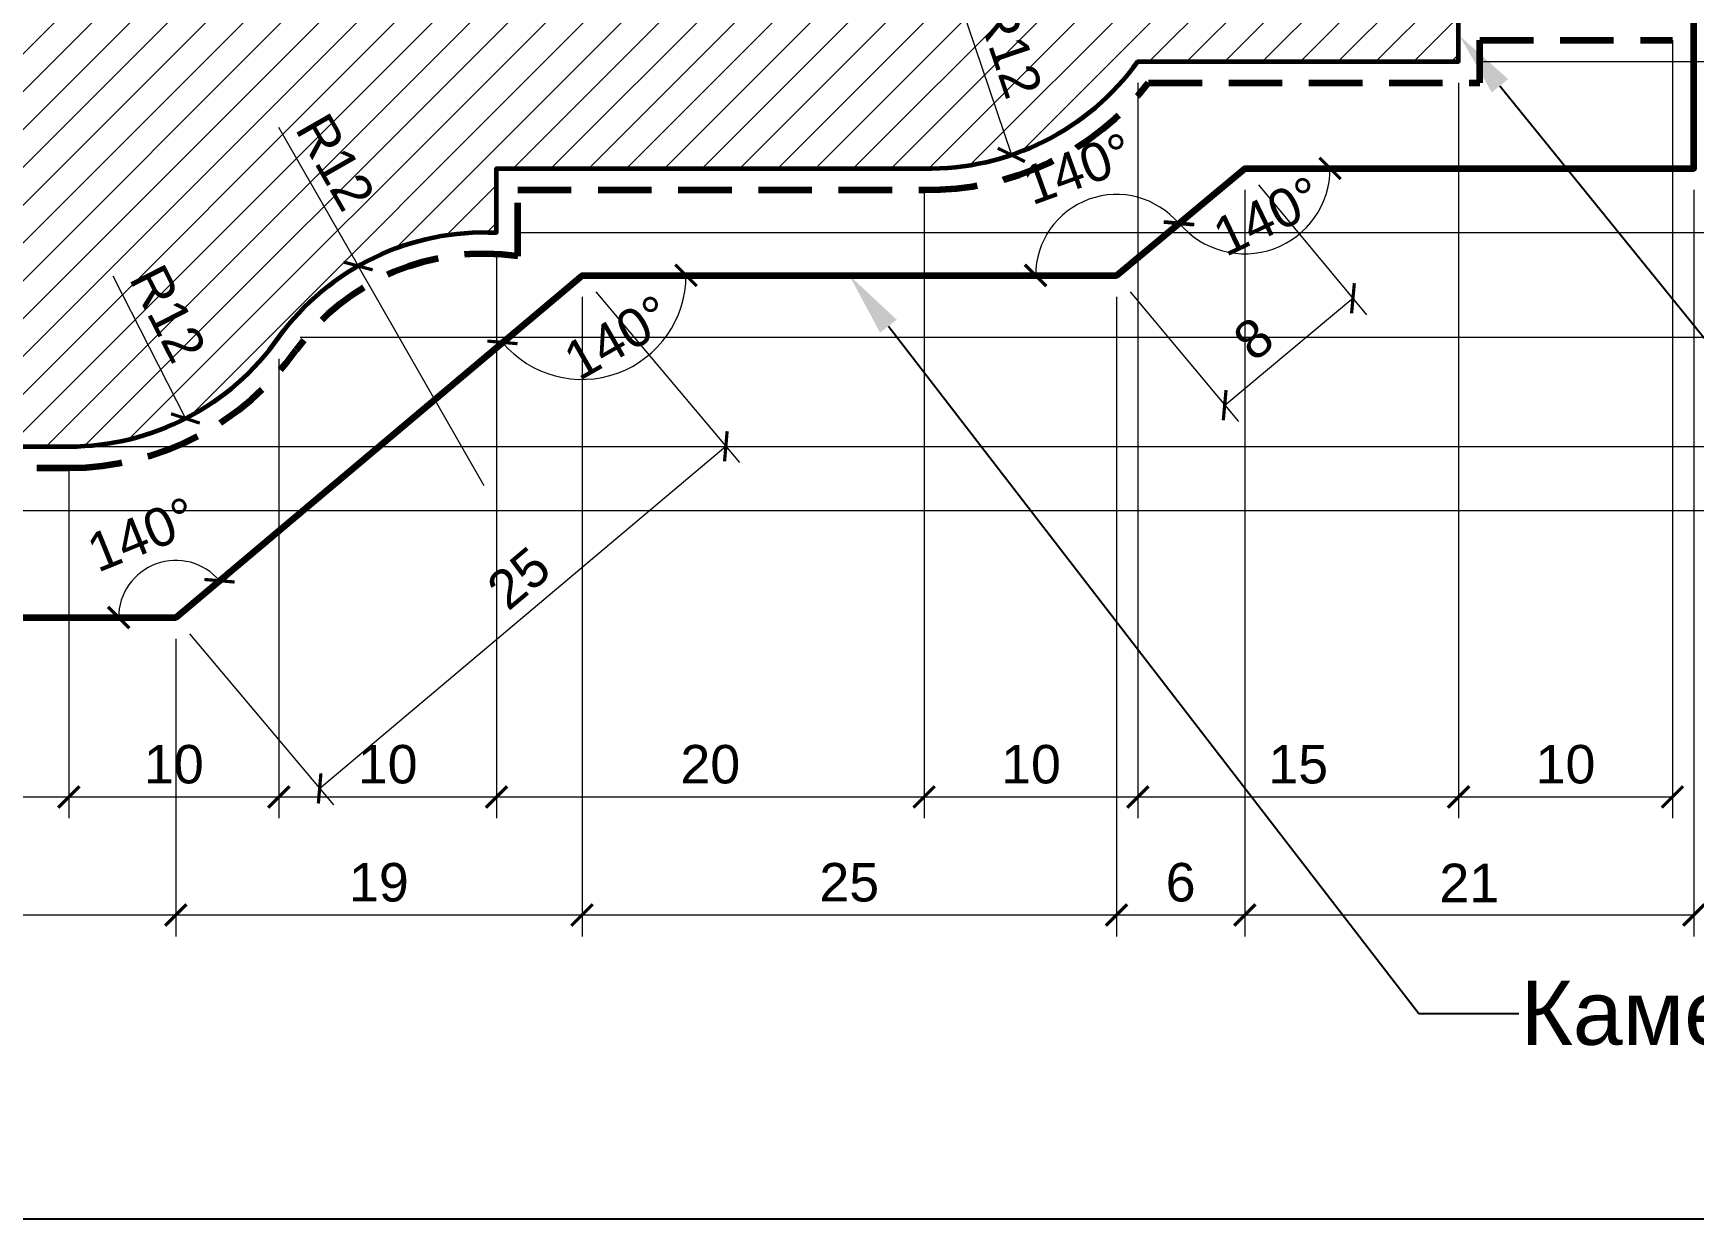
# Model space of a CAD drawing. Header units: millimetres. Extents: x 111 to 681, y -17154 to -16774.
# Drawn here: x 366.4 to 444.1, y -17154.5 to -17099.1 of the extents above; entities that cross this region are included whole.
import ezdxf
from ezdxf import colors
from ezdxf.entities.mleader import LeaderData, LeaderLine
from ezdxf.math import Vec2, Vec3

# ---------------------------------------------------------------- set-up
doc = ezdxf.new("R2010")
doc.units = ezdxf.units.MM
doc.linetypes.add('HIDDEN', pattern=[0.375, 0.25, -0.125])
doc.layers.add('Outside panel', color=7, linetype='Continuous', lineweight=18, true_color=0x7f5e57)
doc.layers.add('линия 15', color=7, linetype='Continuous', lineweight=15)
doc.layers.add('линия 50', color=1, linetype='Continuous', lineweight=100)
doc.layers.add('Слой1', color=7, linetype='Continuous')
doc.styles.get("Standard").update_dxf_attribs({"font": 'arial.ttf'})
doc.dimstyles.new('M_1', dxfattribs={"dimtxt": 1.8, "dimasz": 1, "dimexe": 1, "dimexo": 1, "dimgap": 0.6, "dimtad": 1, "dimdec": 0, "dimdsep": 46, "dimtxsty": 'Standard', "dimblk": 'ARCHTICK', "dimcen": -5, "dimclrd": 7, "dimclre": 7, "dimclrt": 7, "dimadec": 0, "dimazin": 0, "dimtfac": 1, "dimtdec": 0, "dimtmove": 0, "dimatfit": 3, "dimfxl": 1, "dimtolj": 1, "dimtzin": 0, "dimlwd": 5, "dimlwe": 5, "dimarcsym": 0})

# ---------------------------------------------------------------- blocks, each defined once
blk = doc.blocks.new('_ArchTick')
at = {"color": 0, "linetype": 'ByBlock', "const_width": 0.15}
blk.add_lwpolyline([(-0.5, -0.5), (0.5, 0.5)], dxfattribs=at)
blk = doc.blocks.new('*D47')
at = {"layer": 'Defpoints', "color": 0, "ltscale": 1000, "transparency": 16777216}
for p in [(423.097, -17105.387), (417.097, -17110.387), (423.097, -17140.295)]:
    blk.add_point(p, dxfattribs=at)
at = {"layer": 'линия 15', "color": 7, "lineweight": 5, "ltscale": 1000, "transparency": 16777216}
for p, q in [((423.097, -17106.387), (423.097, -17141.295)), ((417.097, -17111.387), (417.097, -17141.295)), ((417.097, -17140.295), (423.097, -17140.295))]:
    blk.add_line(p, q, dxfattribs=at)
at = {"layer": 'линия 15', "color": 7, "lineweight": 5, "ltscale": 1000, "transparency": 16777216, "rotation": 180}
blk.add_blockref('_ArchTick', (417.097, -17140.295), dxfattribs=at)
at = {"layer": 'линия 15', "color": 7, "lineweight": 5, "ltscale": 1000, "transparency": 16777216}
blk.add_blockref('_ArchTick', (423.097, -17140.295), dxfattribs=at)
at = {"layer": 'линия 15', "color": 7, "ltscale": 1000, "transparency": 16777216, "insert": (420.097, -17138.776), "char_height": 1.8, "attachment_point": 5}
blk.add_mtext('\\A1;6', dxfattribs=at)
blk = doc.blocks.new('*D46')
at = {"layer": 'Defpoints', "color": 0, "ltscale": 1000, "transparency": 16777216}
for p in [(392.097, -17110.387), (417.097, -17110.387), (417.097, -17140.295)]:
    blk.add_point(p, dxfattribs=at)
at = {"layer": 'линия 15', "color": 7, "lineweight": 5, "ltscale": 1000, "transparency": 16777216}
for p, q in [((392.097, -17111.387), (392.097, -17141.295)), ((417.097, -17111.387), (417.097, -17141.295)), ((392.097, -17140.295), (417.097, -17140.295))]:
    blk.add_line(p, q, dxfattribs=at)
at = {"layer": 'линия 15', "color": 7, "lineweight": 5, "ltscale": 1000, "transparency": 16777216, "rotation": 180}
blk.add_blockref('_ArchTick', (392.097, -17140.295), dxfattribs=at)
at = {"layer": 'линия 15', "color": 7, "lineweight": 5, "ltscale": 1000, "transparency": 16777216}
blk.add_blockref('_ArchTick', (417.097, -17140.295), dxfattribs=at)
at = {"layer": 'линия 15', "color": 7, "ltscale": 1000, "transparency": 16777216, "insert": (404.597, -17138.776), "char_height": 1.8, "attachment_point": 5}
blk.add_mtext('\\A1;25', dxfattribs=at)
blk = doc.blocks.new('*D45')
at = {"layer": 'Defpoints', "color": 0, "ltscale": 1000, "transparency": 16777216}
for p in [(392.097, -17110.387), (373.097, -17126.387), (392.097, -17140.295)]:
    blk.add_point(p, dxfattribs=at)
at = {"layer": 'линия 15', "color": 7, "lineweight": 5, "ltscale": 1000, "transparency": 16777216}
for p, q in [((392.097, -17111.387), (392.097, -17141.295)), ((373.097, -17127.387), (373.097, -17141.295)), ((373.097, -17140.295), (392.097, -17140.295))]:
    blk.add_line(p, q, dxfattribs=at)
at = {"layer": 'линия 15', "color": 7, "lineweight": 5, "ltscale": 1000, "transparency": 16777216, "rotation": 180}
blk.add_blockref('_ArchTick', (373.097, -17140.295), dxfattribs=at)
at = {"layer": 'линия 15', "color": 7, "lineweight": 5, "ltscale": 1000, "transparency": 16777216}
blk.add_blockref('_ArchTick', (392.097, -17140.295), dxfattribs=at)
at = {"layer": 'линия 15', "color": 7, "ltscale": 1000, "transparency": 16777216, "insert": (382.597, -17138.776), "char_height": 1.8, "attachment_point": 5}
blk.add_mtext('\\A1;19', dxfattribs=at)
blk = doc.blocks.new('*D44')
at = {"layer": 'Defpoints', "color": 0, "ltscale": 1000, "transparency": 16777216}
for p in [(346.097, -17126.387), (373.097, -17126.387), (373.097, -17140.295)]:
    blk.add_point(p, dxfattribs=at)
at = {"layer": 'линия 15', "color": 7, "lineweight": 5, "ltscale": 1000, "transparency": 16777216}
for p, q in [((346.097, -17127.387), (346.097, -17141.295)), ((373.097, -17127.387), (373.097, -17141.295)), ((346.097, -17140.295), (373.097, -17140.295))]:
    blk.add_line(p, q, dxfattribs=at)
at = {"layer": 'линия 15', "color": 7, "lineweight": 5, "ltscale": 1000, "transparency": 16777216, "rotation": 180}
blk.add_blockref('_ArchTick', (346.097, -17140.295), dxfattribs=at)
at = {"layer": 'линия 15', "color": 7, "lineweight": 5, "ltscale": 1000, "transparency": 16777216}
blk.add_blockref('_ArchTick', (373.097, -17140.295), dxfattribs=at)
at = {"layer": 'линия 15', "color": 7, "ltscale": 1000, "transparency": 16777216, "insert": (358.922, -17138.791), "char_height": 1.8, "attachment_point": 5}
blk.add_mtext('\\A1;27', dxfattribs=at)
blk = doc.blocks.new('*D43')
at = {"layer": 'Defpoints', "color": 0, "ltscale": 1000, "transparency": 16777216}
for p in [(408.316, -17093.324), (412.178, -17104.754)]:
    blk.add_point(p, dxfattribs=at)
at = {"layer": 'линия 15', "color": 7, "lineweight": 5, "ltscale": 1000, "transparency": 16777216}
blk.add_line((409.783, -17097.665), (412.178, -17104.754), dxfattribs=at)
at = {"layer": 'линия 15', "color": 7, "lineweight": 5, "ltscale": 1000, "transparency": 16777216, "rotation": 288.6721836857149}
blk.add_blockref('_ArchTick', (412.178, -17104.754), dxfattribs=at)
at = {"layer": 'линия 15', "color": 7, "ltscale": 1000, "transparency": 16777216, "insert": (412.085, -17099.781), "char_height": 1.8, "attachment_point": 5, "rotation": 288.67218}
blk.add_mtext('\\A1;R12', dxfattribs=at)
blk = doc.blocks.new('*D42')
at = {"layer": 'Defpoints', "color": 0, "ltscale": 1000, "transparency": 16777216}
for p in [(368.097, -17106.387), (373.549, -17117.077)]:
    blk.add_point(p, dxfattribs=at)
at = {"layer": 'линия 15', "color": 7, "lineweight": 5, "ltscale": 1000, "transparency": 16777216}
blk.add_line((370.15, -17110.411), (373.549, -17117.077), dxfattribs=at)
at = {"layer": 'линия 15', "color": 7, "lineweight": 5, "ltscale": 1000, "transparency": 16777216, "rotation": 297.0225914524147}
blk.add_blockref('_ArchTick', (373.549, -17117.077), dxfattribs=at)
at = {"layer": 'линия 15', "color": 7, "ltscale": 1000, "transparency": 16777216, "insert": (372.735, -17112.17), "char_height": 1.8, "attachment_point": 5, "rotation": 297.02259}
blk.add_mtext('\\A1;R12', dxfattribs=at)
blk = doc.blocks.new('*D41')
at = {"layer": 'Defpoints', "color": 0, "ltscale": 1000, "transparency": 16777216}
for p in [(381.623, -17109.946), (387.522, -17120.221)]:
    blk.add_point(p, dxfattribs=at)
at = {"layer": 'линия 15', "color": 7, "lineweight": 5, "ltscale": 1000, "transparency": 16777216}
for p in [(377.897, -17103.456), (387.522, -17120.221)]:
    blk.add_line(p, (381.623, -17109.946), dxfattribs=at)
at = {"layer": 'линия 15', "color": 7, "lineweight": 5, "ltscale": 1000, "transparency": 16777216, "rotation": 299.8608291976107}
blk.add_blockref('_ArchTick', (381.623, -17109.946), dxfattribs=at)
at = {"layer": 'линия 15', "color": 7, "ltscale": 1000, "transparency": 16777216, "insert": (380.566, -17105.085), "char_height": 1.8, "attachment_point": 5, "rotation": 299.86083}
blk.add_mtext('\\A1;R12', dxfattribs=at)
blk = doc.blocks.new('*D34')
at = {"layer": 'Defpoints', "color": 0, "ltscale": 1000, "transparency": 16777216}
for p in [(444.097, -17071.435), (444.097, -17105.387), (346.097, -17126.387)]:
    blk.add_point(p, dxfattribs=at)
at = {"layer": 'линия 15', "color": 7, "lineweight": 5, "ltscale": 1000, "transparency": 16777216}
for p, q in [((346.097, -17125.387), (346.097, -17070.435)), ((444.097, -17104.387), (444.097, -17070.435)), ((346.097, -17071.435), (444.097, -17071.435))]:
    blk.add_line(p, q, dxfattribs=at)
at = {"layer": 'линия 15', "color": 7, "lineweight": 5, "ltscale": 1000, "transparency": 16777216, "rotation": 180}
blk.add_blockref('_ArchTick', (346.097, -17071.435), dxfattribs=at)
at = {"layer": 'линия 15', "color": 7, "lineweight": 5, "ltscale": 1000, "transparency": 16777216}
blk.add_blockref('_ArchTick', (444.097, -17071.435), dxfattribs=at)
at = {"layer": 'линия 15', "color": 7, "ltscale": 1000, "transparency": 16777216, "insert": (398.954, -17069.916), "char_height": 1.8, "attachment_point": 5}
blk.add_mtext('\\A1;98', dxfattribs=at)
blk = doc.blocks.new('*D33')
at = {"layer": 'Defpoints', "color": 0, "ltscale": 1000, "transparency": 16777216}
for p in [(444.097, -17086.387), (468.588, -17086.387), (444.097, -17105.387)]:
    blk.add_point(p, dxfattribs=at)
at = {"layer": 'линия 15', "color": 7, "lineweight": 5, "ltscale": 1000, "transparency": 16777216}
for p, q in [((445.097, -17086.387), (469.588, -17086.387)), ((468.588, -17105.387), (468.588, -17086.387)), ((445.097, -17105.387), (469.588, -17105.387))]:
    blk.add_line(p, q, dxfattribs=at)
for p, rotation in [((468.588, -17086.387), 90), ((468.588, -17105.387), 270)]:
    blk.add_blockref('_ArchTick', p, dxfattribs=dict(at, rotation=rotation))
at = {"layer": 'линия 15', "color": 7, "ltscale": 1000, "transparency": 16777216, "insert": (467.069, -17096.254), "char_height": 1.8, "attachment_point": 5, "rotation": 90}
blk.add_mtext('\\A1;19', dxfattribs=at)
blk = doc.blocks.new('*D28')
at = {"layer": 'Defpoints', "color": 0, "ltscale": 1000, "transparency": 16777216}
for p in [(423.097, -17105.387), (423.097, -17105.387), (444.097, -17105.387), (422.856, -17109.37), (417.097, -17110.387)]:
    blk.add_point(p, dxfattribs=at)
at = {"layer": 'линия 15', "color": 7, "lineweight": 5, "ltscale": 1000, "transparency": 16777216}
blk.add_arc((423.097, -17105.387), 3.991, 219.80558, 0, dxfattribs=at)
for p, rotation in [((427.088, -17105.387), 90.00000000000456), ((420.031, -17107.942), 129.8055800498774)]:
    blk.add_blockref('_ArchTick', p, dxfattribs=dict(at, rotation=rotation))
at = {"layer": 'линия 15', "color": 7, "ltscale": 1000, "transparency": 16777216, "insert": (424.164, -17107.616), "char_height": 1.8, "attachment_point": 5, "rotation": 25.58065}
blk.add_mtext('\\A1;140°', dxfattribs=at)
blk = doc.blocks.new('*D27')
at = {"layer": 'Defpoints', "color": 0, "ltscale": 1000, "transparency": 16777216}
for p in [(392.097, -17110.387), (373.249, -17123.718), (346.097, -17126.387), (373.097, -17126.387), (373.097, -17126.387)]:
    blk.add_point(p, dxfattribs=at)
at = {"layer": 'линия 15', "color": 7, "lineweight": 5, "ltscale": 1000, "transparency": 16777216}
blk.add_arc((373.097, -17126.387), 2.673, 40.1009, 180, dxfattribs=at)
for p, rotation in [((375.142, -17124.665), 310.1009018783721), ((370.424, -17126.387), 270.0000000000015)]:
    blk.add_blockref('_ArchTick', p, dxfattribs=dict(at, rotation=rotation))
at = {"layer": 'линия 15', "color": 7, "ltscale": 1000, "transparency": 16777216, "insert": (371.524, -17122.501), "char_height": 1.8, "attachment_point": 5, "rotation": 22.03375}
blk.add_mtext('\\A1;140°', dxfattribs=at)
blk = doc.blocks.new('*D26')
at = {"layer": 'Defpoints', "color": 0, "ltscale": 1000, "transparency": 16777216}
for p in [(392.097, -17110.387), (392.097, -17110.387), (417.097, -17110.387), (391.82, -17115.243), (373.097, -17126.387)]:
    blk.add_point(p, dxfattribs=at)
at = {"layer": 'линия 15', "color": 7, "lineweight": 5, "ltscale": 1000, "transparency": 16777216}
blk.add_arc((392.097, -17110.387), 4.864, 220.1009, 0, dxfattribs=at)
for p, rotation in [((396.961, -17110.387), 90.00000000000087), ((388.376, -17113.52), 130.1009018783749)]:
    blk.add_blockref('_ArchTick', p, dxfattribs=dict(at, rotation=rotation))
at = {"layer": 'линия 15', "color": 7, "ltscale": 1000, "transparency": 16777216, "insert": (393.763, -17113.288), "char_height": 1.8, "attachment_point": 5, "rotation": 29.86887}
blk.add_mtext('\\A1;140°', dxfattribs=at)
blk = doc.blocks.new('*D25')
at = {"layer": 'Defpoints', "color": 0, "ltscale": 1000, "transparency": 16777216}
for p in [(423.097, -17105.387), (417.326, -17106.61), (392.097, -17110.387), (417.097, -17110.387), (417.097, -17110.387)]:
    blk.add_point(p, dxfattribs=at)
at = {"layer": 'линия 15', "color": 7, "lineweight": 5, "ltscale": 1000, "transparency": 16777216}
blk.add_arc((417.097, -17110.387), 3.784, 39.80558, 180, dxfattribs=at)
for p, rotation in [((420.004, -17107.964), 309.8055800498884), ((413.313, -17110.387), 270.0000000000013)]:
    blk.add_blockref('_ArchTick', p, dxfattribs=dict(at, rotation=rotation))
at = {"layer": 'линия 15', "color": 7, "ltscale": 1000, "transparency": 16777216, "insert": (415.292, -17105.401), "char_height": 1.8, "attachment_point": 5, "rotation": 19.90279}
blk.add_mtext('\\A1;140°', dxfattribs=at)
blk = doc.blocks.new('*D24')
at = {"layer": 'Defpoints', "color": 0, "ltscale": 1000, "transparency": 16777216}
for p in [(423.097, -17105.387), (417.097, -17110.387), (428.156, -17111.457)]:
    blk.add_point(p, dxfattribs=at)
at = {"layer": 'линия 15', "color": 7, "lineweight": 5, "ltscale": 1000, "transparency": 16777216}
for p, q in [((423.737, -17106.155), (428.796, -17112.226)), ((417.737, -17111.155), (422.796, -17117.226)), ((422.156, -17116.457), (428.156, -17111.457))]:
    blk.add_line(p, q, dxfattribs=at)
for p, rotation in [((428.156, -17111.457), 39.80558004989897), ((422.156, -17116.457), 219.805580049899)]:
    blk.add_blockref('_ArchTick', p, dxfattribs=dict(at, rotation=rotation))
at = {"layer": 'линия 15', "color": 7, "ltscale": 1000, "transparency": 16777216, "insert": (423.508, -17113.353), "char_height": 1.8, "attachment_point": 5, "rotation": 39.80558}
blk.add_mtext('\\A1;8', dxfattribs=at)
blk = doc.blocks.new('*D23')
at = {"layer": 'Defpoints', "color": 0, "ltscale": 1000, "transparency": 16777216}
for p in [(392.097, -17110.387), (398.825, -17118.376), (373.097, -17126.387)]:
    blk.add_point(p, dxfattribs=at)
at = {"layer": 'линия 15', "color": 7, "lineweight": 5, "ltscale": 1000, "transparency": 16777216}
for p, q in [((392.741, -17111.152), (399.469, -17119.141)), ((379.825, -17134.376), (398.825, -17118.376)), ((373.741, -17127.152), (380.469, -17135.141))]:
    blk.add_line(p, q, dxfattribs=at)
for p, rotation in [((398.825, -17118.376), 40.10090187837359), ((379.825, -17134.376), 220.1009018783736)]:
    blk.add_blockref('_ArchTick', p, dxfattribs=dict(at, rotation=rotation))
at = {"layer": 'линия 15', "color": 7, "ltscale": 1000, "transparency": 16777216, "insert": (389.141, -17124.545), "char_height": 1.8, "attachment_point": 5, "rotation": 40.1009}
blk.add_mtext('\\A1;25', dxfattribs=at)
blk = doc.blocks.new('*D22')
at = {"layer": 'Defpoints', "color": 0, "ltscale": 1000, "transparency": 16777216}
for p in [(368.097, -17118.387), (358.097, -17121.387), (459.737, -17121.387)]:
    blk.add_point(p, dxfattribs=at)
at = {"layer": 'линия 15', "color": 7, "lineweight": 5, "ltscale": 1000, "transparency": 16777216}
for p, q in [((369.097, -17118.387), (460.737, -17118.387)), ((459.737, -17118.387), (459.737, -17121.387)), ((359.097, -17121.387), (460.737, -17121.387))]:
    blk.add_line(p, q, dxfattribs=at)
for p, rotation in [((459.737, -17118.387), 90), ((459.737, -17121.387), 270)]:
    blk.add_blockref('_ArchTick', p, dxfattribs=dict(at, rotation=rotation))
at = {"layer": 'линия 15', "color": 7, "ltscale": 1000, "transparency": 16777216, "insert": (458.217, -17119.887), "char_height": 1.8, "attachment_point": 5, "rotation": 90}
blk.add_mtext('\\A1;3', dxfattribs=at)
blk = doc.blocks.new('*D21')
at = {"layer": 'Defpoints', "color": 0, "ltscale": 1000, "transparency": 16777216}
for p in [(377.918, -17113.282), (368.097, -17118.387), (459.737, -17118.387)]:
    blk.add_point(p, dxfattribs=at)
at = {"layer": 'линия 15', "color": 7, "lineweight": 5, "ltscale": 1000, "transparency": 16777216}
for p, q in [((378.918, -17113.282), (460.737, -17113.282)), ((459.737, -17113.282), (459.737, -17118.387)), ((369.097, -17118.387), (460.737, -17118.387))]:
    blk.add_line(p, q, dxfattribs=at)
for p, rotation in [((459.737, -17113.282), 90), ((459.737, -17118.387), 270)]:
    blk.add_blockref('_ArchTick', p, dxfattribs=dict(at, rotation=rotation))
at = {"layer": 'линия 15', "color": 7, "ltscale": 1000, "transparency": 16777216, "insert": (458.222, -17115.834), "char_height": 1.8, "attachment_point": 5, "rotation": 90}
blk.add_mtext('\\A1;5', dxfattribs=at)
blk = doc.blocks.new('*D20')
at = {"layer": 'Defpoints', "color": 0, "ltscale": 1000, "transparency": 16777216}
for p in [(388.097, -17108.387), (377.918, -17113.282), (459.737, -17113.282)]:
    blk.add_point(p, dxfattribs=at)
at = {"layer": 'линия 15', "color": 7, "lineweight": 5, "ltscale": 1000, "transparency": 16777216}
for p, q in [((389.097, -17108.387), (460.737, -17108.387)), ((459.737, -17108.387), (459.737, -17113.282)), ((378.918, -17113.282), (460.737, -17113.282))]:
    blk.add_line(p, q, dxfattribs=at)
for p, rotation in [((459.737, -17108.387), 90), ((459.737, -17113.282), 270)]:
    blk.add_blockref('_ArchTick', p, dxfattribs=dict(at, rotation=rotation))
at = {"layer": 'линия 15', "color": 7, "ltscale": 1000, "transparency": 16777216, "insert": (458.222, -17110.834), "char_height": 1.8, "attachment_point": 5, "rotation": 90}
blk.add_mtext('\\A1;5', dxfattribs=at)
blk = doc.blocks.new('*D19')
at = {"layer": 'Defpoints', "color": 0, "ltscale": 1000, "transparency": 16777216}
for p in [(444.097, -17105.387), (388.097, -17108.387), (459.737, -17108.387)]:
    blk.add_point(p, dxfattribs=at)
at = {"layer": 'линия 15', "color": 7, "lineweight": 5, "ltscale": 1000, "transparency": 16777216}
for p, q in [((445.097, -17105.387), (460.737, -17105.387)), ((459.737, -17105.387), (459.737, -17108.387)), ((389.097, -17108.387), (460.737, -17108.387))]:
    blk.add_line(p, q, dxfattribs=at)
for p, rotation in [((459.737, -17105.387), 90), ((459.737, -17108.387), 270)]:
    blk.add_blockref('_ArchTick', p, dxfattribs=dict(at, rotation=rotation))
at = {"layer": 'линия 15', "color": 7, "ltscale": 1000, "transparency": 16777216, "insert": (458.217, -17106.887), "char_height": 1.8, "attachment_point": 5, "rotation": 90}
blk.add_mtext('\\A1;3', dxfattribs=at)
blk = doc.blocks.new('*D18')
at = {"layer": 'Defpoints', "color": 0, "ltscale": 1000, "transparency": 16777216}
for p in [(433.097, -17100.387), (444.097, -17105.387), (459.737, -17105.387)]:
    blk.add_point(p, dxfattribs=at)
at = {"layer": 'линия 15', "color": 7, "lineweight": 5, "ltscale": 1000, "transparency": 16777216}
for p, q in [((434.097, -17100.387), (460.737, -17100.387)), ((459.737, -17100.387), (459.737, -17105.387)), ((445.097, -17105.387), (460.737, -17105.387))]:
    blk.add_line(p, q, dxfattribs=at)
for p, rotation in [((459.737, -17100.387), 90), ((459.737, -17105.387), 270)]:
    blk.add_blockref('_ArchTick', p, dxfattribs=dict(at, rotation=rotation))
at = {"layer": 'линия 15', "color": 7, "ltscale": 1000, "transparency": 16777216, "insert": (458.222, -17102.887), "char_height": 1.8, "attachment_point": 5, "rotation": 90}
blk.add_mtext('\\A1;5', dxfattribs=at)
blk = doc.blocks.new('*D17')
at = {"layer": 'Defpoints', "color": 0, "ltscale": 1000, "transparency": 16777216}
for p in [(443.097, -17098.387), (433.097, -17100.387), (459.737, -17100.387)]:
    blk.add_point(p, dxfattribs=at)
at = {"layer": 'линия 15', "color": 7, "lineweight": 5, "ltscale": 1000, "transparency": 16777216}
for p, q in [((464.348, -17098.003), (464.348, -17095.611)), ((444.097, -17098.387), (460.737, -17098.387)), ((459.737, -17099.387), (464.348, -17098.003)), ((459.737, -17098.387), (459.737, -17100.387)), ((434.097, -17100.387), (460.737, -17100.387))]:
    blk.add_line(p, q, dxfattribs=at)
for p, rotation in [((459.737, -17098.387), 90), ((459.737, -17100.387), 270)]:
    blk.add_blockref('_ArchTick', p, dxfattribs=dict(at, rotation=rotation))
at = {"layer": 'линия 15', "color": 7, "ltscale": 1000, "transparency": 16777216, "insert": (462.845, -17096.807), "char_height": 1.8, "attachment_point": 5, "rotation": 90}
blk.add_mtext('\\A1;2', dxfattribs=at)
blk = doc.blocks.new('*D8')
at = {"layer": 'Defpoints', "color": 0, "ltscale": 1000, "transparency": 16777216}
for p in [(443.097, -17098.387), (433.097, -17100.387), (443.097, -17134.775)]:
    blk.add_point(p, dxfattribs=at)
at = {"layer": 'линия 15', "color": 7, "lineweight": 5, "ltscale": 1000, "transparency": 16777216}
for p, q in [((443.097, -17099.387), (443.097, -17135.775)), ((433.097, -17101.387), (433.097, -17135.775)), ((433.097, -17134.775), (443.097, -17134.775))]:
    blk.add_line(p, q, dxfattribs=at)
at = {"layer": 'линия 15', "color": 7, "lineweight": 5, "ltscale": 1000, "transparency": 16777216, "rotation": 180}
blk.add_blockref('_ArchTick', (433.097, -17134.775), dxfattribs=at)
at = {"layer": 'линия 15', "color": 7, "lineweight": 5, "ltscale": 1000, "transparency": 16777216}
blk.add_blockref('_ArchTick', (443.097, -17134.775), dxfattribs=at)
at = {"layer": 'линия 15', "color": 7, "ltscale": 1000, "transparency": 16777216, "insert": (438.097, -17133.256), "char_height": 1.8, "attachment_point": 5}
blk.add_mtext('\\A1;10', dxfattribs=at)
blk = doc.blocks.new('*D7')
at = {"layer": 'Defpoints', "color": 0, "ltscale": 1000, "transparency": 16777216}
for p in [(418.097, -17100.387), (433.097, -17100.387), (433.097, -17134.775)]:
    blk.add_point(p, dxfattribs=at)
at = {"layer": 'линия 15', "color": 7, "lineweight": 5, "ltscale": 1000, "transparency": 16777216}
for p, q in [((418.097, -17101.387), (418.097, -17135.775)), ((433.097, -17101.387), (433.097, -17135.775)), ((418.097, -17134.775), (433.097, -17134.775))]:
    blk.add_line(p, q, dxfattribs=at)
at = {"layer": 'линия 15', "color": 7, "lineweight": 5, "ltscale": 1000, "transparency": 16777216, "rotation": 180}
blk.add_blockref('_ArchTick', (418.097, -17134.775), dxfattribs=at)
at = {"layer": 'линия 15', "color": 7, "lineweight": 5, "ltscale": 1000, "transparency": 16777216}
blk.add_blockref('_ArchTick', (433.097, -17134.775), dxfattribs=at)
at = {"layer": 'линия 15', "color": 7, "ltscale": 1000, "transparency": 16777216, "insert": (425.597, -17133.256), "char_height": 1.8, "attachment_point": 5}
blk.add_mtext('\\A1;15', dxfattribs=at)
blk = doc.blocks.new('*D6')
at = {"layer": 'Defpoints', "color": 0, "ltscale": 1000, "transparency": 16777216}
for p in [(418.097, -17100.387), (408.097, -17105.387), (418.097, -17134.775)]:
    blk.add_point(p, dxfattribs=at)
at = {"layer": 'линия 15', "color": 7, "lineweight": 5, "ltscale": 1000, "transparency": 16777216}
for p, q in [((418.097, -17101.387), (418.097, -17135.775)), ((408.097, -17106.387), (408.097, -17135.775)), ((408.097, -17134.775), (418.097, -17134.775))]:
    blk.add_line(p, q, dxfattribs=at)
at = {"layer": 'линия 15', "color": 7, "lineweight": 5, "ltscale": 1000, "transparency": 16777216, "rotation": 180}
blk.add_blockref('_ArchTick', (408.097, -17134.775), dxfattribs=at)
at = {"layer": 'линия 15', "color": 7, "lineweight": 5, "ltscale": 1000, "transparency": 16777216}
blk.add_blockref('_ArchTick', (418.097, -17134.775), dxfattribs=at)
at = {"layer": 'линия 15', "color": 7, "ltscale": 1000, "transparency": 16777216, "insert": (413.097, -17133.256), "char_height": 1.8, "attachment_point": 5}
blk.add_mtext('\\A1;10', dxfattribs=at)
blk = doc.blocks.new('*D5')
at = {"layer": 'Defpoints', "color": 0, "ltscale": 1000, "transparency": 16777216}
for p in [(408.097, -17105.387), (388.097, -17108.387), (408.097, -17134.775)]:
    blk.add_point(p, dxfattribs=at)
at = {"layer": 'линия 15', "color": 7, "lineweight": 5, "ltscale": 1000, "transparency": 16777216}
for p, q in [((408.097, -17106.387), (408.097, -17135.775)), ((388.097, -17109.387), (388.097, -17135.775)), ((388.097, -17134.775), (408.097, -17134.775))]:
    blk.add_line(p, q, dxfattribs=at)
at = {"layer": 'линия 15', "color": 7, "lineweight": 5, "ltscale": 1000, "transparency": 16777216, "rotation": 180}
blk.add_blockref('_ArchTick', (388.097, -17134.775), dxfattribs=at)
at = {"layer": 'линия 15', "color": 7, "lineweight": 5, "ltscale": 1000, "transparency": 16777216}
blk.add_blockref('_ArchTick', (408.097, -17134.775), dxfattribs=at)
at = {"layer": 'линия 15', "color": 7, "ltscale": 1000, "transparency": 16777216, "insert": (398.097, -17133.256), "char_height": 1.8, "attachment_point": 5}
blk.add_mtext('\\A1;20', dxfattribs=at)
blk = doc.blocks.new('*D4')
at = {"layer": 'Defpoints', "color": 0, "ltscale": 1000, "transparency": 16777216}
for p in [(388.097, -17108.387), (377.918, -17113.282), (388.097, -17134.775)]:
    blk.add_point(p, dxfattribs=at)
at = {"layer": 'линия 15', "color": 7, "lineweight": 5, "ltscale": 1000, "transparency": 16777216}
for p, q in [((388.097, -17109.387), (388.097, -17135.775)), ((377.918, -17114.282), (377.918, -17135.775)), ((377.918, -17134.775), (388.097, -17134.775))]:
    blk.add_line(p, q, dxfattribs=at)
at = {"layer": 'линия 15', "color": 7, "lineweight": 5, "ltscale": 1000, "transparency": 16777216, "rotation": 180}
blk.add_blockref('_ArchTick', (377.918, -17134.775), dxfattribs=at)
at = {"layer": 'линия 15', "color": 7, "lineweight": 5, "ltscale": 1000, "transparency": 16777216}
blk.add_blockref('_ArchTick', (388.097, -17134.775), dxfattribs=at)
at = {"layer": 'линия 15', "color": 7, "ltscale": 1000, "transparency": 16777216, "insert": (383.008, -17133.256), "char_height": 1.8, "attachment_point": 5}
blk.add_mtext('\\A1;10', dxfattribs=at)
blk = doc.blocks.new('*D3')
at = {"layer": 'Defpoints', "color": 0, "ltscale": 1000, "transparency": 16777216}
for p in [(377.918, -17113.282), (368.097, -17118.387), (377.918, -17134.775)]:
    blk.add_point(p, dxfattribs=at)
at = {"layer": 'линия 15', "color": 7, "lineweight": 5, "ltscale": 1000, "transparency": 16777216}
for p, q in [((377.918, -17114.282), (377.918, -17135.775)), ((368.097, -17119.387), (368.097, -17135.775)), ((368.097, -17134.775), (377.918, -17134.775))]:
    blk.add_line(p, q, dxfattribs=at)
at = {"layer": 'линия 15', "color": 7, "lineweight": 5, "ltscale": 1000, "transparency": 16777216, "rotation": 180}
blk.add_blockref('_ArchTick', (368.097, -17134.775), dxfattribs=at)
at = {"layer": 'линия 15', "color": 7, "lineweight": 5, "ltscale": 1000, "transparency": 16777216}
blk.add_blockref('_ArchTick', (377.918, -17134.775), dxfattribs=at)
at = {"layer": 'линия 15', "color": 7, "ltscale": 1000, "transparency": 16777216, "insert": (373.008, -17133.256), "char_height": 1.8, "attachment_point": 5}
blk.add_mtext('\\A1;10', dxfattribs=at)
blk = doc.blocks.new('*D2')
at = {"layer": 'Defpoints', "color": 0, "ltscale": 1000, "transparency": 16777216}
for p in [(368.097, -17118.387), (358.097, -17121.387), (368.097, -17134.775)]:
    blk.add_point(p, dxfattribs=at)
at = {"layer": 'линия 15', "color": 7, "lineweight": 5, "ltscale": 1000, "transparency": 16777216}
for p, q in [((368.097, -17119.387), (368.097, -17135.775)), ((358.097, -17122.387), (358.097, -17135.775)), ((358.097, -17134.775), (368.097, -17134.775))]:
    blk.add_line(p, q, dxfattribs=at)
at = {"layer": 'линия 15', "color": 7, "lineweight": 5, "ltscale": 1000, "transparency": 16777216, "rotation": 180}
blk.add_blockref('_ArchTick', (358.097, -17134.775), dxfattribs=at)
at = {"layer": 'линия 15', "color": 7, "lineweight": 5, "ltscale": 1000, "transparency": 16777216}
blk.add_blockref('_ArchTick', (368.097, -17134.775), dxfattribs=at)
at = {"layer": 'линия 15', "color": 7, "ltscale": 1000, "transparency": 16777216, "insert": (363.097, -17133.256), "char_height": 1.8, "attachment_point": 5}
blk.add_mtext('\\A1;10', dxfattribs=at)

msp = doc.modelspace()

# ---------------------------------------------------------------- hatches: boundary and pattern name
at = {"layer": 'Outside panel', "ltscale": 1000}
h = msp.add_hatch(dxfattribs=at)
h.set_pattern_fill('ANSI31', color=256, scale=10)
h.set_pattern_definition([(45, (-313186.9154, 78182.1037), (-0.8838834765, 0.8838834765), [])])
h.paths.add_polyline_path([(433.097, -17100.387), (418.097, -17100.387, -0.245656), (408.097, -17105.387), (388.097, -17105.387), (388.097, -17108.387, 0.253664), (377.918, -17113.282, -0.244361), (368.097, -17118.387), (358.097, -17118.387), (358.097, -17121.387), (348.097, -17121.387), (348.097, -17086.387), (378.097, -17086.387), (378.097, -17091.387), (415.097, -17091.387), (415.097, -17086.387), (435.097, -17086.387), (435.097, -17092.387), (439.097, -17092.387), (439.097, -17086.387), (443.097, -17086.387), (443.097, -17098.387), (433.097, -17098.387)])

# ---------------------------------------------------------------- linework, layer by layer
at = {"color": 6, "ltscale": 1000}
msp.add_lwpolyline([(110.792, -17154.499), (680.792, -17154.499), (680.792, -16774.499), (110.792, -16774.499)], close=True, dxfattribs=at)
at = {"layer": 'линия 50', "color": 7}
msp.add_lwpolyline([(346.097, -17086.387), (346.097, -17126.387), (373.097, -17126.387), (392.097, -17110.387), (417.097, -17110.387), (423.097, -17105.387), (444.097, -17105.387), (444.097, -17086.387), (439.097, -17086.387), (439.097, -17092.387), (435.097, -17092.387), (435.097, -17086.387), (415.097, -17086.387), (415.097, -17091.387), (378.097, -17091.387), (378.097, -17086.387)], close=True, dxfattribs=at)
at = {"layer": 'линия 50', "color": 1, "linetype": 'HIDDEN', "ltscale": 10, "true_color": 0xff0909}
msp.add_lwpolyline([(347.097, -17086.387), (347.097, -17122.387), (359.097, -17122.387), (359.097, -17119.387), (368.097, -17119.387, 0.244217), (378.733, -17113.863, -0.27952), (389.097, -17109.488), (389.097, -17106.387), (408.088, -17106.387, 0.234965), (418.596, -17101.387), (434.097, -17101.387), (434.097, -17099.387), (443.097, -17099.387)], format="xyb", dxfattribs=at)
at = {"layer": 'Слой1', "color": 7, "linetype": 'Continuous', "lineweight": 60}
msp.add_lwpolyline([(443.097, -17098.387), (443.097, -17086.387), (439.097, -17086.387), (439.097, -17092.387), (435.097, -17092.387), (435.097, -17086.387), (415.097, -17086.387), (415.097, -17091.387), (378.097, -17091.387), (378.097, -17086.387), (348.097, -17086.387), (348.097, -17121.387), (358.097, -17121.387), (358.097, -17118.387), (368.097, -17118.387, 0.244361), (377.918, -17113.282, -0.253664), (388.097, -17108.387), (388.097, -17105.387), (408.097, -17105.387, 0.245656), (418.097, -17100.387), (433.097, -17100.387), (433.097, -17098.387), (443.097, -17098.387)], format="xyb", dxfattribs=at)

# ---------------------------------------------------------------- dimensions: what is measured, and where the dimension line sits
at = {"layer": 'линия 15', "color": 7, "ltscale": 1000}
for base, p2, picture, middle in [((444.097, -17071.435), (444.097, -17105.387), '*D34', (398.954, -17071.435)), ((373.097, -17140.295), (373.097, -17126.387), '*D44', (358.922, -17140.295))]:
    dim = msp.add_linear_dim(base=base, p1=(346.097, -17126.387), p2=p2, dimstyle='M_1', dxfattribs=at)
    dim.commit()
    dim.dimension.update_dxf_attribs({"geometry": picture, "text_midpoint": middle, "dimtype": 128})
for base, p1, p2, angle, picture, middle, dimtype in [((468.588, -17086.387), (444.097, -17105.387), (444.097, -17086.387), 90, '*D33', (468.588, -17096.254), 128), ((428.156, -17111.457), (417.097, -17110.387), (423.097, -17105.387), 39.80558, '*D24', (424.481, -17114.52), 129), ((398.825, -17118.376), (373.097, -17126.387), (392.097, -17110.387), 40.1009, '*D23', (390.119, -17125.707), 129)]:
    dim = msp.add_linear_dim(base=base, p1=p1, p2=p2, angle=angle, dimstyle='M_1', dxfattribs=at)
    dim.commit()
    dim.dimension.update_dxf_attribs({"geometry": picture, "text_midpoint": middle, "dimtype": dimtype})
for center, mpoint, picture, middle in [((408.316, -17093.324), (412.178, -17104.754), '*D43', (410.66, -17100.262)), ((368.097, -17106.387), (373.549, -17117.077), '*D42', (371.395, -17112.853))]:
    dim = msp.add_radius_dim(center=center, mpoint=mpoint, dimstyle='M_1', dxfattribs=at)
    dim.commit()
    dim.dimension.update_dxf_attribs({"geometry": picture, "text_midpoint": middle, "dimtype": 132})
for base, p1, p2, picture, middle in [((459.737, -17100.387), (443.097, -17098.387), (433.097, -17100.387), '*D17', (462.845, -17097.403)), ((459.737, -17105.387), (433.097, -17100.387), (444.097, -17105.387), '*D18', (458.222, -17102.887)), ((459.737, -17108.387), (444.097, -17105.387), (388.097, -17108.387), '*D19', (458.217, -17106.887)), ((459.737, -17113.282), (388.097, -17108.387), (377.918, -17113.282), '*D20', (458.222, -17110.834)), ((459.737, -17118.387), (377.918, -17113.282), (368.097, -17118.387), '*D21', (458.222, -17115.834)), ((459.737, -17121.387), (368.097, -17118.387), (358.097, -17121.387), '*D22', (458.217, -17119.887))]:
    dim = msp.add_linear_dim(base=base, p1=p1, p2=p2, angle=90, dimstyle='M_1', dxfattribs=at)
    dim.commit()
    dim.dimension.update_dxf_attribs({"geometry": picture, "text_midpoint": middle})
for base, p1, p2, picture, middle in [((443.097, -17134.775), (433.097, -17100.387), (443.097, -17098.387), '*D8', (438.097, -17133.256)), ((418.097, -17134.775), (408.097, -17105.387), (418.097, -17100.387), '*D6', (413.097, -17133.256)), ((433.097, -17134.775), (418.097, -17100.387), (433.097, -17100.387), '*D7', (425.597, -17133.256)), ((408.097, -17134.775), (388.097, -17108.387), (408.097, -17105.387), '*D5', (398.097, -17133.256)), ((423.097, -17140.295), (417.097, -17110.387), (423.097, -17105.387), '*D47', (420.097, -17138.776)), ((388.097, -17134.775), (377.918, -17113.282), (388.097, -17108.387), '*D4', (383.008, -17133.256)), ((392.097, -17140.295), (373.097, -17126.387), (392.097, -17110.387), '*D45', (382.597, -17138.776)), ((417.097, -17140.295), (392.097, -17110.387), (417.097, -17110.387), '*D46', (404.597, -17138.776)), ((377.918, -17134.775), (368.097, -17118.387), (377.918, -17113.282), '*D3', (373.008, -17133.256)), ((368.097, -17134.775), (358.097, -17121.387), (368.097, -17118.387), '*D2', (363.097, -17133.256))]:
    dim = msp.add_linear_dim(base=base, p1=p1, p2=p2, dimstyle='M_1', dxfattribs=at)
    dim.commit()
    dim.dimension.update_dxf_attribs({"geometry": picture, "text_midpoint": middle})
dim = msp.add_radius_dim(center=(387.522, -17120.221), mpoint=(381.623, -17109.946), dimstyle='M_1', dxfattribs=at)
dim.commit()
dim.dimension.update_dxf_attribs({"geometry": '*D41', "text_midpoint": (380.566, -17105.085)})
dim = msp.add_angular_dim_2l(base=(417.326, -17106.61), line1=((392.097, -17110.387), (417.097, -17110.387)), line2=((417.097, -17110.387), (423.097, -17105.387)), dimstyle='M_1', override={"dimscale": 0}, dxfattribs=at)
dim.commit()
dim.dimension.update_dxf_attribs({"geometry": '*D25', "text_midpoint": (415.292, -17105.401)})
for base, line1, line2, picture, middle in [((422.856, -17109.37), ((423.097, -17105.387), (444.097, -17105.387)), ((417.097, -17110.387), (423.097, -17105.387)), '*D28', (424.82, -17108.986)), ((391.82, -17115.243), ((373.097, -17126.387), (392.097, -17110.387)), ((392.097, -17110.387), (417.097, -17110.387)), '*D26', (394.52, -17114.605)), ((373.249, -17123.718), ((373.097, -17126.387), (392.097, -17110.387)), ((346.097, -17126.387), (373.097, -17126.387)), '*D27', (372.094, -17123.909))]:
    dim = msp.add_angular_dim_2l(base=base, line1=line1, line2=line2, dimstyle='M_1', override={"dimscale": 0}, dxfattribs=at)
    dim.commit()
    dim.dimension.update_dxf_attribs({"geometry": picture, "text_midpoint": middle, "dimtype": 130})
msp.add_linear_dim(base=(444.097, -17140.295), p1=(423.097, -17105.387), p2=(444.097, -17105.387), dimstyle='M_1', dxfattribs=at).render()

# ---------------------------------------------------------------- leaders
at = {"color": 7, "ltscale": 1000}
ml = msp.add_multileader_mtext('Standard', dxfattribs=at)
ml.set_content('{\\C256;\\c0;Спец проф. 2405/5/3}', color=7)
ml.set_leader_properties()
ml.build(insert=Vec2(0, 0))
ml.multileader.update_dxf_attribs({"text_right_attachment_type": 6, "dogleg_length": 0.36, "arrow_head_size": 3})
ctx = ml.context
ctx.base_point, ctx.char_height, ctx.arrow_head_size, ctx.landing_gap_size, ctx.plane_origin = Vec3(460.235, -17126.873), 3, 3, 0.09, Vec3(379.221, -17147.048)
ctx.right_attachment = 6
notes = []
notes.append((ctx, [(1, (1, 1, 0), (455.559, -17126.873), (1, 0), 4.676, [(0, [(433.145, -17099.188)], 0, [])])]))
ctx.mtext.insert, ctx.mtext.flow_direction = Vec3(460.325, -17124.9), 5
ml = msp.add_multileader_mtext('Standard', dxfattribs=at)
ml.set_content('{\\C256;\\c0;Камень}', color=7)
ml.set_leader_properties()
ml.build(insert=Vec2(0, 0))
ml.multileader.update_dxf_attribs({"text_right_attachment_type": 6, "dogleg_length": 0.36, "arrow_head_size": 3})
ctx = ml.context
ctx.base_point, ctx.char_height, ctx.arrow_head_size, ctx.landing_gap_size, ctx.plane_origin = Vec3(435.907, -17144.897), 3, 3, 0.09, Vec3(351.846, -17160.85)
ctx.right_attachment = 6
notes.append((ctx, [(1, (1, 1, 0), (431.231, -17144.897), (1, 0), 4.676, [(0, [(404.597, -17110.387)], 0, [])])]))
ctx.mtext.insert, ctx.mtext.flow_direction = Vec3(435.997, -17143.366), 5
for ctx, leaders in notes:
    for number, flags, end, landing, length, lines in leaders:
        leader = LeaderData()
        leader.index, (leader.has_last_leader_line, leader.has_dogleg_vector, leader.attachment_direction) = number, flags
        leader.last_leader_point, leader.dogleg_vector, leader.dogleg_length = Vec3(end), Vec3(landing), length
        for number, points, colour, breaks in lines:
            line = LeaderLine()
            line.index, line.vertices, line.color, line.breaks = number, Vec3.list(points), colors.encode_raw_color(colour), breaks
            leader.lines.append(line)
        ctx.leaders.append(leader)

doc.saveas('drawing.dxf')
